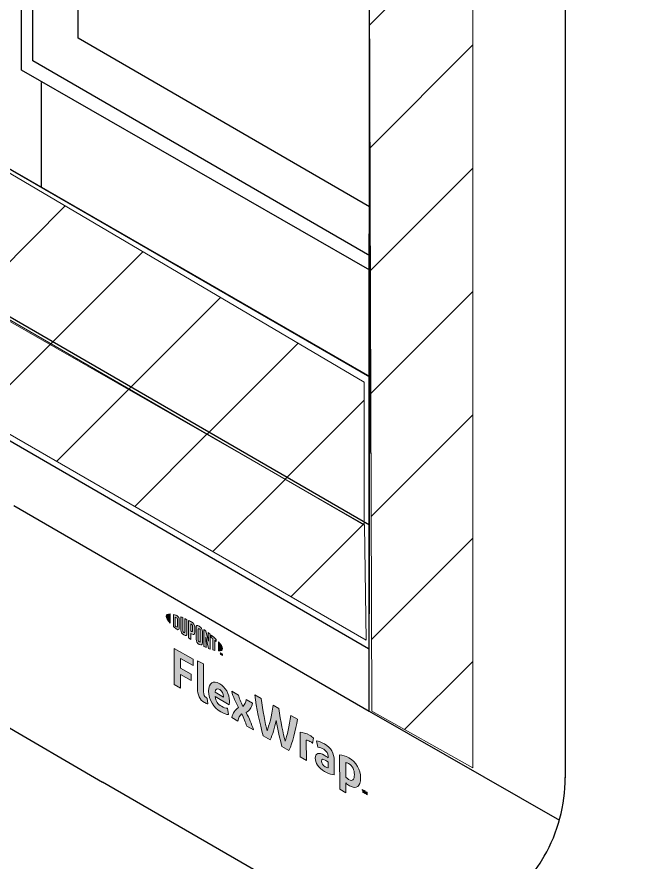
# Model space of a CAD drawing. Extents: x -1328 to 5679, y -4611 to 1603.
# Drawn here: x 3964.6 to 4035.2, y -2695.4 to -2598.4 of the extents above; entities that cross this region are included whole.
import ezdxf

# ---------------------------------------------------------------- set-up
doc = ezdxf.new("R2010")
doc.units = 0
doc.header["$MEASUREMENT"] = 0
for name, color, linetype, lineweight in [('G-ANNO-TTLB', 7, 'Continuous', 0), ('Layer 12', 7, 'Continuous', 0), ('TYVEK', 7, 'Continuous', 0)]:
    doc.layers.add(name, color=color, linetype=linetype, lineweight=lineweight)
pattern_1 = [(45, (0, 0), (-7.071067, 7.07107), [])]

# ---------------------------------------------------------------- blocks, each defined once
blk = doc.blocks.new('Block_175')
at = {"layer": 'TYVEK', "true_color": 0x003b71, "transparency": 33554687}
h = blk.add_hatch(color=156, dxfattribs=at)
h.dxf.hatch_style = 2
edge = h.paths.add_edge_path()
edge.add_spline(control_points=[(3982.625, -2674.984), (3982.625, -2674.984), (3982.615, -2670.843), (3982.615, -2670.843), (3982.615, -2670.843), (3984.8, -2672.098), (3984.8, -2672.098), (3984.8, -2672.098), (3984.802, -2672.819), (3984.802, -2672.819), (3984.802, -2672.819), (3983.35, -2671.986), (3983.35, -2671.986), (3983.35, -2671.986), (3983.353, -2673.11), (3983.353, -2673.11), (3983.353, -2673.11), (3984.574, -2673.811), (3984.574, -2673.811), (3984.574, -2673.811), (3984.575, -2674.532), (3984.575, -2674.532), (3984.575, -2674.532), (3983.354, -2673.831), (3983.354, -2673.831), (3983.354, -2673.831), (3983.358, -2675.405), (3983.358, -2675.405), (3983.358, -2675.405), (3982.625, -2674.984), (3982.625, -2674.984)], knot_values=[0, 0, 0, 0, 1, 1, 1, 2, 2, 2, 3, 3, 3, 4, 4, 4, 5, 5, 5, 6, 6, 6, 7, 7, 7, 8, 8, 8, 9, 9, 9, 10, 10, 10, 10], degree=3, periodic=0)
h = blk.add_hatch(color=156, dxfattribs=at)
h.dxf.hatch_style = 2
edge = h.paths.add_edge_path()
edge.add_spline(control_points=[(3985.998, -2675.827), (3985.998, -2676.147), (3986.071, -2676.36), (3986.276, -2676.477), (3986.327, -2676.507), (3986.378, -2676.53), (3986.425, -2676.545), (3986.425, -2676.545), (3986.477, -2677.219), (3986.477, -2677.219), (3986.38, -2677.187), (3986.221, -2677.119), (3986.118, -2677.06), (3985.528, -2676.722), (3985.291, -2676.143), (3985.29, -2675.433), (3985.29, -2675.433), (3985.282, -2672.274), (3985.282, -2672.274), (3985.282, -2672.274), (3985.99, -2672.633), (3985.99, -2672.633), (3985.99, -2672.633), (3985.998, -2675.827), (3985.998, -2675.827)], knot_values=[0, 0, 0, 0, 1, 1, 1, 2, 2, 2, 3, 3, 3, 4, 4, 4, 5, 5, 5, 6, 6, 6, 7, 7, 7, 8, 8, 8, 8], degree=3, periodic=0)
h = blk.add_hatch(color=156, dxfattribs=at)
h.dxf.hatch_style = 2
edge = h.paths.add_edge_path()
edge.add_spline(control_points=[(3987.309, -2675.877), (3987.309, -2675.877), (3988.284, -2676.437), (3988.284, -2676.437), (3988.284, -2676.437), (3988.284, -2676.366), (3988.284, -2676.366), (3988.283, -2676.035), (3988.128, -2675.704), (3987.846, -2675.542), (3987.549, -2675.371), (3987.354, -2675.502), (3987.309, -2675.877)], knot_values=[0, 0, 0, 0, 1, 1, 1, 2, 2, 2, 3, 3, 3, 4, 4, 4, 4], degree=3, periodic=0)
edge = h.paths.add_edge_path()
edge.add_spline(control_points=[(3988.868, -2678.438), (3988.642, -2678.427), (3988.309, -2678.318), (3987.97, -2678.124), (3987.144, -2677.649), (3986.579, -2676.722), (3986.576, -2675.74), (3986.574, -2674.8), (3987.091, -2674.458), (3987.845, -2674.891), (3988.517, -2675.277), (3988.959, -2676.08), (3988.961, -2676.873), (3988.962, -2677.051), (3988.952, -2677.198), (3988.942, -2677.311), (3988.942, -2677.311), (3987.321, -2676.38), (3987.321, -2676.38), (3987.389, -2676.892), (3987.63, -2677.243), (3988.041, -2677.479), (3988.292, -2677.623), (3988.533, -2677.696), (3988.753, -2677.716), (3988.753, -2677.716), (3988.868, -2678.438), (3988.868, -2678.438)], knot_values=[0, 0, 0, 0, 1, 1, 1, 2, 2, 2, 3, 3, 3, 4, 4, 4, 5, 5, 5, 6, 6, 6, 7, 7, 7, 8, 8, 8, 9, 9, 9, 9], degree=3, periodic=0)
h = blk.add_hatch(color=156, dxfattribs=at)
h.dxf.hatch_style = 2
edge = h.paths.add_edge_path()
edge.add_spline(control_points=[(3990.008, -2677.639), (3989.663, -2677.004), (3989.39, -2676.44), (3989.23, -2675.757), (3989.23, -2675.757), (3989.994, -2676.196), (3989.994, -2676.196), (3990.062, -2676.501), (3990.288, -2677.032), (3990.515, -2677.499), (3990.704, -2677.283), (3990.867, -2677.028), (3990.902, -2676.717), (3990.902, -2676.717), (3991.621, -2677.13), (3991.621, -2677.13), (3991.489, -2677.668), (3991.264, -2677.971), (3990.88, -2678.205), (3991.251, -2678.896), (3991.503, -2679.455), (3991.715, -2680.203), (3991.715, -2680.203), (3990.951, -2679.764), (3990.951, -2679.764), (3990.842, -2679.371), (3990.585, -2678.78), (3990.368, -2678.331), (3990.174, -2678.544), (3989.99, -2678.793), (3989.92, -2679.172), (3989.92, -2679.172), (3989.232, -2678.777), (3989.232, -2678.777), (3989.359, -2678.236), (3989.599, -2677.901), (3990.008, -2677.639)], knot_values=[0, 0, 0, 0, 1, 1, 1, 2, 2, 2, 3, 3, 3, 4, 4, 4, 5, 5, 5, 6, 6, 6, 7, 7, 7, 8, 8, 8, 9, 9, 9, 10, 10, 10, 11, 11, 11, 12, 12, 12, 12], degree=3, periodic=0)
h = blk.add_hatch(color=156, dxfattribs=at)
h.dxf.hatch_style = 2
edge = h.paths.add_edge_path()
edge.add_spline(control_points=[(3996.009, -2678.533), (3996.009, -2678.533), (3996.758, -2678.963), (3996.758, -2678.963), (3996.567, -2680.229), (3996.232, -2681.662), (3995.799, -2682.547), (3995.799, -2682.547), (3994.993, -2682.085), (3994.993, -2682.085), (3994.74, -2681.201), (3994.512, -2680.202), (3994.32, -2679.123), (3994.128, -2679.981), (3993.909, -2680.724), (3993.655, -2681.316), (3993.655, -2681.316), (3992.849, -2680.854), (3992.849, -2680.854), (3992.436, -2679.482), (3992.068, -2677.646), (3991.874, -2676.159), (3991.874, -2676.159), (3992.618, -2676.586), (3992.618, -2676.586), (3992.78, -2677.925), (3993.071, -2679.492), (3993.283, -2680.305), (3993.502, -2679.74), (3993.842, -2678.577), (3993.988, -2677.372), (3993.988, -2677.372), (3994.645, -2677.749), (3994.645, -2677.749), (3994.802, -2679.127), (3995.139, -2680.679), (3995.366, -2681.501), (3995.57, -2680.927), (3995.859, -2679.693), (3996.009, -2678.533)], knot_values=[0, 0, 0, 0, 1, 1, 1, 2, 2, 2, 3, 3, 3, 4, 4, 4, 5, 5, 5, 6, 6, 6, 7, 7, 7, 8, 8, 8, 9, 9, 9, 10, 10, 10, 11, 11, 11, 12, 12, 12, 13, 13, 13, 13], degree=3, periodic=0)
h = blk.add_hatch(color=156, dxfattribs=at)
h.dxf.hatch_style = 2
edge = h.paths.add_edge_path()
edge.add_spline(control_points=[(3998.151, -2680.808), (3998.336, -2680.914), (3998.51, -2681.038), (3998.613, -2681.126), (3998.613, -2681.126), (3998.512, -2681.736), (3998.512, -2681.736), (3998.425, -2681.65), (3998.317, -2681.577), (3998.209, -2681.515), (3998.02, -2681.406), (3997.891, -2681.374), (3997.784, -2681.371), (3997.784, -2681.371), (3997.789, -2683.69), (3997.789, -2683.69), (3997.789, -2683.69), (3997.081, -2683.283), (3997.081, -2683.283), (3997.081, -2683.283), (3997.075, -2680.45), (3997.075, -2680.45), (3997.351, -2680.449), (3997.782, -2680.596), (3998.151, -2680.808)], knot_values=[0, 0, 0, 0, 1, 1, 1, 2, 2, 2, 3, 3, 3, 4, 4, 4, 5, 5, 5, 6, 6, 6, 7, 7, 7, 8, 8, 8, 8], degree=3, periodic=0)
h = blk.add_hatch(color=156, dxfattribs=at)
h.dxf.hatch_style = 2
edge = h.paths.add_edge_path()
edge.add_spline(control_points=[(4000.307, -2684.538), (4000.307, -2684.538), (4000.305, -2683.906), (4000.305, -2683.906), (4000.187, -2683.808), (4000.064, -2683.72), (3999.941, -2683.649), (3999.705, -2683.514), (3999.521, -2683.514), (3999.521, -2683.792), (3999.522, -2684.041), (3999.676, -2684.259), (3999.948, -2684.415), (4000.102, -2684.504), (4000.23, -2684.542), (4000.307, -2684.538)], knot_values=[0, 0, 0, 0, 1, 1, 1, 2, 2, 2, 3, 3, 3, 4, 4, 4, 5, 5, 5, 5], degree=3, periodic=0)
edge = h.paths.add_edge_path()
edge.add_spline(control_points=[(3999.878, -2684.96), (3999.175, -2684.556), (3998.82, -2683.957), (3998.819, -2683.424), (3998.817, -2682.838), (3999.232, -2682.734), (3999.847, -2683.081), (3999.991, -2683.164), (4000.176, -2683.294), (4000.304, -2683.391), (4000.304, -2683.391), (4000.304, -2683.249), (4000.304, -2683.249), (4000.303, -2682.888), (4000.123, -2682.614), (3999.779, -2682.416), (3999.553, -2682.287), (3999.312, -2682.19), (3999.102, -2682.169), (3999.102, -2682.169), (3998.973, -2681.457), (3998.973, -2681.457), (3999.193, -2681.477), (3999.547, -2681.609), (3999.86, -2681.789), (4000.614, -2682.222), (4000.989, -2682.898), (4000.991, -2683.697), (4000.991, -2683.697), (4000.995, -2685.341), (4000.995, -2685.341), (4000.785, -2685.345), (4000.391, -2685.254), (3999.878, -2684.96)], knot_values=[0, 0, 0, 0, 1, 1, 1, 2, 2, 2, 3, 3, 3, 4, 4, 4, 5, 5, 5, 6, 6, 6, 7, 7, 7, 8, 8, 8, 9, 9, 9, 10, 10, 10, 11, 11, 11, 11], degree=3, periodic=0)
h = blk.add_hatch(color=156, dxfattribs=at)
h.dxf.hatch_style = 2
edge = h.paths.add_edge_path()
edge.add_spline(control_points=[(4002.641, -2685.873), (4003.093, -2686.132), (4003.302, -2685.933), (4003.301, -2685.324), (4003.299, -2684.792), (4003.104, -2684.325), (4002.637, -2684.057), (4002.508, -2683.983), (4002.416, -2683.96), (4002.309, -2683.945), (4002.309, -2683.945), (4002.313, -2685.601), (4002.313, -2685.601), (4002.41, -2685.705), (4002.492, -2685.787), (4002.641, -2685.873)], knot_values=[0, 0, 0, 0, 1, 1, 1, 2, 2, 2, 3, 3, 3, 4, 4, 4, 5, 5, 5, 5], degree=3, periodic=0)
edge = h.paths.add_edge_path()
edge.add_spline(control_points=[(4002.745, -2686.594), (4002.566, -2686.491), (4002.443, -2686.397), (4002.314, -2686.27), (4002.314, -2686.27), (4002.317, -2687.394), (4002.317, -2687.394), (4002.317, -2687.394), (4001.614, -2686.99), (4001.614, -2686.99), (4001.614, -2686.99), (4001.605, -2683.045), (4001.605, -2683.045), (4001.897, -2683.059), (4002.307, -2683.194), (4002.671, -2683.403), (4003.512, -2683.886), (4004.016, -2684.766), (4004.019, -2685.713), (4004.021, -2686.683), (4003.546, -2687.054), (4002.745, -2686.594)], knot_values=[0, 0, 0, 0, 1, 1, 1, 2, 2, 2, 3, 3, 3, 4, 4, 4, 5, 5, 5, 6, 6, 6, 7, 7, 7, 7], degree=3, periodic=0)
h = blk.add_hatch(color=156, dxfattribs=at)
h.dxf.hatch_style = 2
edge = h.paths.add_edge_path()
edge.add_spline(control_points=[(4004.527, -2687.199), (4004.553, -2687.287), (4004.578, -2687.353), (4004.609, -2687.424), (4004.639, -2687.388), (4004.66, -2687.348), (4004.686, -2687.29), (4004.686, -2687.29), (4004.76, -2687.333), (4004.76, -2687.333), (4004.76, -2687.333), (4004.76, -2687.639), (4004.76, -2687.639), (4004.76, -2687.639), (4004.696, -2687.602), (4004.696, -2687.602), (4004.696, -2687.602), (4004.696, -2687.461), (4004.696, -2687.461), (4004.696, -2687.461), (4004.699, -2687.415), (4004.699, -2687.415), (4004.678, -2687.449), (4004.654, -2687.483), (4004.632, -2687.509), (4004.632, -2687.509), (4004.583, -2687.481), (4004.583, -2687.481), (4004.561, -2687.429), (4004.536, -2687.365), (4004.514, -2687.306), (4004.514, -2687.306), (4004.518, -2687.359), (4004.518, -2687.359), (4004.518, -2687.359), (4004.518, -2687.5), (4004.518, -2687.5), (4004.518, -2687.5), (4004.454, -2687.463), (4004.454, -2687.463), (4004.454, -2687.463), (4004.453, -2687.157), (4004.453, -2687.157), (4004.453, -2687.157), (4004.527, -2687.199), (4004.527, -2687.199)], knot_values=[0, 0, 0, 0, 1, 1, 1, 2, 2, 2, 3, 3, 3, 4, 4, 4, 5, 5, 5, 6, 6, 6, 7, 7, 7, 8, 8, 8, 9, 9, 9, 10, 10, 10, 11, 11, 11, 12, 12, 12, 13, 13, 13, 14, 14, 14, 15, 15, 15, 15], degree=3, periodic=0)
edge = h.paths.add_edge_path()
edge.add_spline(control_points=[(4004.281, -2687.126), (4004.281, -2687.126), (4004.209, -2687.085), (4004.209, -2687.085), (4004.209, -2687.085), (4004.209, -2687.017), (4004.209, -2687.017), (4004.209, -2687.017), (4004.424, -2687.14), (4004.424, -2687.14), (4004.424, -2687.14), (4004.424, -2687.208), (4004.424, -2687.208), (4004.424, -2687.208), (4004.352, -2687.167), (4004.352, -2687.167), (4004.352, -2687.167), (4004.353, -2687.405), (4004.353, -2687.405), (4004.353, -2687.405), (4004.282, -2687.364), (4004.282, -2687.364), (4004.282, -2687.364), (4004.281, -2687.126), (4004.281, -2687.126)], knot_values=[0, 0, 0, 0, 1, 1, 1, 2, 2, 2, 3, 3, 3, 4, 4, 4, 5, 5, 5, 6, 6, 6, 7, 7, 7, 8, 8, 8, 8], degree=3, periodic=0)
at = {"layer": 'TYVEK'}
for points, knots in [([(3982.625, -2674.984), (3982.625, -2674.984), (3982.615, -2670.843), (3982.615, -2670.843), (3982.615, -2670.843), (3984.8, -2672.098), (3984.8, -2672.098), (3984.8, -2672.098), (3984.802, -2672.819), (3984.802, -2672.819), (3984.802, -2672.819), (3983.35, -2671.986), (3983.35, -2671.986), (3983.35, -2671.986), (3983.353, -2673.11), (3983.353, -2673.11), (3983.353, -2673.11), (3984.574, -2673.811), (3984.574, -2673.811), (3984.574, -2673.811), (3984.575, -2674.532), (3984.575, -2674.532), (3984.575, -2674.532), (3983.354, -2673.831), (3983.354, -2673.831), (3983.354, -2673.831), (3983.358, -2675.405), (3983.358, -2675.405), (3983.358, -2675.405), (3982.625, -2674.984), (3982.625, -2674.984)], [0, 0, 0, 0, 1, 1, 1, 2, 2, 2, 3, 3, 3, 4, 4, 4, 5, 5, 5, 6, 6, 6, 7, 7, 7, 8, 8, 8, 9, 9, 9, 10, 10, 10, 10]), ([(3985.998, -2675.827), (3985.998, -2676.147), (3986.071, -2676.36), (3986.276, -2676.477), (3986.327, -2676.507), (3986.378, -2676.53), (3986.425, -2676.545), (3986.425, -2676.545), (3986.477, -2677.219), (3986.477, -2677.219), (3986.38, -2677.187), (3986.221, -2677.119), (3986.118, -2677.06), (3985.528, -2676.722), (3985.291, -2676.143), (3985.29, -2675.433), (3985.29, -2675.433), (3985.282, -2672.274), (3985.282, -2672.274), (3985.282, -2672.274), (3985.99, -2672.633), (3985.99, -2672.633), (3985.99, -2672.633), (3985.998, -2675.827), (3985.998, -2675.827)], [0, 0, 0, 0, 1, 1, 1, 2, 2, 2, 3, 3, 3, 4, 4, 4, 5, 5, 5, 6, 6, 6, 7, 7, 7, 8, 8, 8, 8]), ([(3988.868, -2678.438), (3988.642, -2678.427), (3988.309, -2678.318), (3987.97, -2678.124), (3987.144, -2677.649), (3986.579, -2676.722), (3986.576, -2675.74), (3986.574, -2674.8), (3987.091, -2674.458), (3987.845, -2674.891), (3988.517, -2675.277), (3988.959, -2676.08), (3988.961, -2676.873), (3988.962, -2677.051), (3988.952, -2677.198), (3988.942, -2677.311), (3988.942, -2677.311), (3987.321, -2676.38), (3987.321, -2676.38), (3987.389, -2676.892), (3987.63, -2677.243), (3988.041, -2677.479), (3988.292, -2677.623), (3988.533, -2677.696), (3988.753, -2677.716), (3988.753, -2677.716), (3988.868, -2678.438), (3988.868, -2678.438)], [0, 0, 0, 0, 1, 1, 1, 2, 2, 2, 3, 3, 3, 4, 4, 4, 5, 5, 5, 6, 6, 6, 7, 7, 7, 8, 8, 8, 9, 9, 9, 9]), ([(3987.309, -2675.877), (3987.309, -2675.877), (3988.284, -2676.437), (3988.284, -2676.437), (3988.284, -2676.437), (3988.284, -2676.366), (3988.284, -2676.366), (3988.283, -2676.035), (3988.128, -2675.704), (3987.846, -2675.542), (3987.549, -2675.371), (3987.354, -2675.502), (3987.309, -2675.877)], [0, 0, 0, 0, 1, 1, 1, 2, 2, 2, 3, 3, 3, 4, 4, 4, 4]), ([(3990.008, -2677.639), (3989.663, -2677.004), (3989.39, -2676.44), (3989.23, -2675.757), (3989.23, -2675.757), (3989.994, -2676.196), (3989.994, -2676.196), (3990.062, -2676.501), (3990.288, -2677.032), (3990.515, -2677.499), (3990.704, -2677.283), (3990.867, -2677.028), (3990.902, -2676.717), (3990.902, -2676.717), (3991.621, -2677.13), (3991.621, -2677.13), (3991.489, -2677.668), (3991.264, -2677.971), (3990.88, -2678.205), (3991.251, -2678.896), (3991.503, -2679.455), (3991.715, -2680.203), (3991.715, -2680.203), (3990.951, -2679.764), (3990.951, -2679.764), (3990.842, -2679.371), (3990.585, -2678.78), (3990.368, -2678.331), (3990.174, -2678.544), (3989.99, -2678.793), (3989.92, -2679.172), (3989.92, -2679.172), (3989.232, -2678.777), (3989.232, -2678.777), (3989.359, -2678.236), (3989.599, -2677.901), (3990.008, -2677.639)], [0, 0, 0, 0, 1, 1, 1, 2, 2, 2, 3, 3, 3, 4, 4, 4, 5, 5, 5, 6, 6, 6, 7, 7, 7, 8, 8, 8, 9, 9, 9, 10, 10, 10, 11, 11, 11, 12, 12, 12, 12]), ([(3996.009, -2678.533), (3996.009, -2678.533), (3996.758, -2678.963), (3996.758, -2678.963), (3996.567, -2680.229), (3996.232, -2681.662), (3995.799, -2682.547), (3995.799, -2682.547), (3994.993, -2682.085), (3994.993, -2682.085), (3994.74, -2681.201), (3994.512, -2680.202), (3994.32, -2679.123), (3994.128, -2679.981), (3993.909, -2680.724), (3993.655, -2681.316), (3993.655, -2681.316), (3992.849, -2680.854), (3992.849, -2680.854), (3992.436, -2679.482), (3992.068, -2677.646), (3991.874, -2676.159), (3991.874, -2676.159), (3992.618, -2676.586), (3992.618, -2676.586), (3992.78, -2677.925), (3993.071, -2679.492), (3993.283, -2680.305), (3993.502, -2679.74), (3993.842, -2678.577), (3993.988, -2677.372), (3993.988, -2677.372), (3994.645, -2677.749), (3994.645, -2677.749), (3994.802, -2679.127), (3995.139, -2680.679), (3995.366, -2681.501), (3995.57, -2680.927), (3995.859, -2679.693), (3996.009, -2678.533)], [0, 0, 0, 0, 1, 1, 1, 2, 2, 2, 3, 3, 3, 4, 4, 4, 5, 5, 5, 6, 6, 6, 7, 7, 7, 8, 8, 8, 9, 9, 9, 10, 10, 10, 11, 11, 11, 12, 12, 12, 13, 13, 13, 13]), ([(3998.151, -2680.808), (3998.336, -2680.914), (3998.51, -2681.038), (3998.613, -2681.126), (3998.613, -2681.126), (3998.512, -2681.736), (3998.512, -2681.736), (3998.425, -2681.65), (3998.317, -2681.577), (3998.209, -2681.515), (3998.02, -2681.406), (3997.891, -2681.374), (3997.784, -2681.371), (3997.784, -2681.371), (3997.789, -2683.69), (3997.789, -2683.69), (3997.789, -2683.69), (3997.081, -2683.283), (3997.081, -2683.283), (3997.081, -2683.283), (3997.075, -2680.45), (3997.075, -2680.45), (3997.351, -2680.449), (3997.782, -2680.596), (3998.151, -2680.808)], [0, 0, 0, 0, 1, 1, 1, 2, 2, 2, 3, 3, 3, 4, 4, 4, 5, 5, 5, 6, 6, 6, 7, 7, 7, 8, 8, 8, 8]), ([(3999.878, -2684.96), (3999.175, -2684.556), (3998.82, -2683.957), (3998.819, -2683.424), (3998.817, -2682.838), (3999.232, -2682.734), (3999.847, -2683.081), (3999.991, -2683.164), (4000.176, -2683.294), (4000.304, -2683.391), (4000.304, -2683.391), (4000.304, -2683.249), (4000.304, -2683.249), (4000.303, -2682.888), (4000.123, -2682.614), (3999.779, -2682.416), (3999.553, -2682.287), (3999.312, -2682.19), (3999.102, -2682.169), (3999.102, -2682.169), (3998.973, -2681.457), (3998.973, -2681.457), (3999.193, -2681.477), (3999.547, -2681.609), (3999.86, -2681.789), (4000.614, -2682.222), (4000.989, -2682.898), (4000.991, -2683.697), (4000.991, -2683.697), (4000.995, -2685.341), (4000.995, -2685.341), (4000.785, -2685.345), (4000.391, -2685.254), (3999.878, -2684.96)], [0, 0, 0, 0, 1, 1, 1, 2, 2, 2, 3, 3, 3, 4, 4, 4, 5, 5, 5, 6, 6, 6, 7, 7, 7, 8, 8, 8, 9, 9, 9, 10, 10, 10, 11, 11, 11, 11]), ([(4002.745, -2686.594), (4002.566, -2686.491), (4002.443, -2686.397), (4002.314, -2686.27), (4002.314, -2686.27), (4002.317, -2687.394), (4002.317, -2687.394), (4002.317, -2687.394), (4001.614, -2686.99), (4001.614, -2686.99), (4001.614, -2686.99), (4001.605, -2683.045), (4001.605, -2683.045), (4001.897, -2683.059), (4002.307, -2683.194), (4002.671, -2683.403), (4003.512, -2683.886), (4004.016, -2684.766), (4004.019, -2685.713), (4004.021, -2686.683), (4003.546, -2687.054), (4002.745, -2686.594)], [0, 0, 0, 0, 1, 1, 1, 2, 2, 2, 3, 3, 3, 4, 4, 4, 5, 5, 5, 6, 6, 6, 7, 7, 7, 7]), ([(4000.307, -2684.538), (4000.307, -2684.538), (4000.305, -2683.906), (4000.305, -2683.906), (4000.187, -2683.808), (4000.064, -2683.72), (3999.941, -2683.649), (3999.705, -2683.514), (3999.521, -2683.514), (3999.521, -2683.792), (3999.522, -2684.041), (3999.676, -2684.259), (3999.948, -2684.415), (4000.102, -2684.504), (4000.23, -2684.542), (4000.307, -2684.538)], [0, 0, 0, 0, 1, 1, 1, 2, 2, 2, 3, 3, 3, 4, 4, 4, 5, 5, 5, 5]), ([(4002.641, -2685.873), (4003.093, -2686.132), (4003.302, -2685.933), (4003.301, -2685.324), (4003.299, -2684.792), (4003.104, -2684.325), (4002.637, -2684.057), (4002.508, -2683.983), (4002.416, -2683.96), (4002.309, -2683.945), (4002.309, -2683.945), (4002.313, -2685.601), (4002.313, -2685.601), (4002.41, -2685.705), (4002.492, -2685.787), (4002.641, -2685.873)], [0, 0, 0, 0, 1, 1, 1, 2, 2, 2, 3, 3, 3, 4, 4, 4, 5, 5, 5, 5]), ([(4004.281, -2687.126), (4004.281, -2687.126), (4004.209, -2687.085), (4004.209, -2687.085), (4004.209, -2687.085), (4004.209, -2687.017), (4004.209, -2687.017), (4004.209, -2687.017), (4004.424, -2687.14), (4004.424, -2687.14), (4004.424, -2687.14), (4004.424, -2687.208), (4004.424, -2687.208), (4004.424, -2687.208), (4004.352, -2687.167), (4004.352, -2687.167), (4004.352, -2687.167), (4004.353, -2687.405), (4004.353, -2687.405), (4004.353, -2687.405), (4004.282, -2687.364), (4004.282, -2687.364), (4004.282, -2687.364), (4004.281, -2687.126), (4004.281, -2687.126)], [0, 0, 0, 0, 1, 1, 1, 2, 2, 2, 3, 3, 3, 4, 4, 4, 5, 5, 5, 6, 6, 6, 7, 7, 7, 8, 8, 8, 8]), ([(4004.527, -2687.199), (4004.553, -2687.287), (4004.578, -2687.353), (4004.609, -2687.424), (4004.639, -2687.388), (4004.66, -2687.348), (4004.686, -2687.29), (4004.686, -2687.29), (4004.76, -2687.333), (4004.76, -2687.333), (4004.76, -2687.333), (4004.76, -2687.639), (4004.76, -2687.639), (4004.76, -2687.639), (4004.696, -2687.602), (4004.696, -2687.602), (4004.696, -2687.602), (4004.696, -2687.461), (4004.696, -2687.461), (4004.696, -2687.461), (4004.699, -2687.415), (4004.699, -2687.415), (4004.678, -2687.449), (4004.654, -2687.483), (4004.632, -2687.509), (4004.632, -2687.509), (4004.583, -2687.481), (4004.583, -2687.481), (4004.561, -2687.429), (4004.536, -2687.365), (4004.514, -2687.306), (4004.514, -2687.306), (4004.518, -2687.359), (4004.518, -2687.359), (4004.518, -2687.359), (4004.518, -2687.5), (4004.518, -2687.5), (4004.518, -2687.5), (4004.454, -2687.463), (4004.454, -2687.463), (4004.454, -2687.463), (4004.453, -2687.157), (4004.453, -2687.157), (4004.453, -2687.157), (4004.527, -2687.199), (4004.527, -2687.199)], [0, 0, 0, 0, 1, 1, 1, 2, 2, 2, 3, 3, 3, 4, 4, 4, 5, 5, 5, 6, 6, 6, 7, 7, 7, 8, 8, 8, 9, 9, 9, 10, 10, 10, 11, 11, 11, 12, 12, 12, 13, 13, 13, 14, 14, 14, 15, 15, 15, 15])]:
    blk.add_open_spline(points, degree=3, knots=knots, dxfattribs=at)
blk = doc.blocks.new('Block_176')
at = {"layer": 'TYVEK', "true_color": 0x003b71, "transparency": 33554687}
h = blk.add_hatch(color=156, dxfattribs=at)
h.dxf.hatch_style = 2
edge = h.paths.add_edge_path()
edge.add_spline(control_points=[(3981.712, -2667.164), (3981.713, -2667.355), (3981.873, -2667.625), (3982.153, -2667.939), (3982.153, -2667.939), (3982.151, -2666.899), (3982.151, -2666.899), (3981.872, -2666.891), (3981.712, -2666.976), (3981.712, -2667.164)], knot_values=[0, 0, 0, 0, 1, 1, 1, 2, 2, 2, 3, 3, 3, 3], degree=3, periodic=0)
h = blk.add_hatch(color=156, dxfattribs=at)
h.dxf.hatch_style = 2
edge = h.paths.add_edge_path()
edge.add_spline(control_points=[(3982.993, -2668.324), (3982.994, -2668.404), (3982.952, -2668.407), (3982.903, -2668.378), (3982.864, -2668.356), (3982.804, -2668.306), (3982.755, -2668.262), (3982.755, -2668.262), (3982.753, -2667.268), (3982.753, -2667.268), (3982.802, -2667.282), (3982.861, -2667.3), (3982.9, -2667.322), (3982.95, -2667.35), (3982.991, -2667.401), (3982.991, -2667.48), (3982.991, -2667.48), (3982.993, -2668.324), (3982.993, -2668.324)], knot_values=[0, 0, 0, 0, 1, 1, 1, 2, 2, 2, 3, 3, 3, 4, 4, 4, 5, 5, 5, 6, 6, 6, 6], degree=3, periodic=0)
edge = h.paths.add_edge_path()
edge.add_spline(control_points=[(3982.932, -2667.081), (3982.854, -2667.036), (3982.741, -2666.998), (3982.537, -2666.953), (3982.537, -2666.953), (3982.541, -2668.331), (3982.541, -2668.331), (3982.72, -2668.497), (3982.858, -2668.612), (3982.936, -2668.657), (3983.116, -2668.76), (3983.217, -2668.691), (3983.216, -2668.488), (3983.216, -2668.488), (3983.214, -2667.573), (3983.214, -2667.573), (3983.214, -2667.369), (3983.112, -2667.184), (3982.932, -2667.081)], knot_values=[0, 0, 0, 0, 1, 1, 1, 2, 2, 2, 3, 3, 3, 4, 4, 4, 5, 5, 5, 6, 6, 6, 6], degree=3, periodic=0)
h = blk.add_hatch(color=156, dxfattribs=at)
h.dxf.hatch_style = 2
edge = h.paths.add_edge_path()
edge.add_spline(control_points=[(3983.844, -2668.974), (3983.844, -2669.054), (3983.821, -2669.091), (3983.734, -2669.029), (3983.649, -2668.968), (3983.627, -2668.914), (3983.626, -2668.82), (3983.626, -2668.82), (3983.623, -2667.32), (3983.623, -2667.32), (3983.566, -2667.295), (3983.441, -2667.243), (3983.387, -2667.221), (3983.387, -2667.221), (3983.391, -2668.737), (3983.391, -2668.737), (3983.391, -2668.98), (3983.494, -2669.132), (3983.735, -2669.303), (3983.956, -2669.459), (3984.091, -2669.408), (3984.09, -2669.139), (3984.09, -2669.139), (3984.086, -2667.537), (3984.086, -2667.537), (3984.04, -2667.513), (3983.889, -2667.441), (3983.84, -2667.419), (3983.84, -2667.419), (3983.844, -2668.974), (3983.844, -2668.974)], knot_values=[0, 0, 0, 0, 1, 1, 1, 2, 2, 2, 3, 3, 3, 4, 4, 4, 5, 5, 5, 6, 6, 6, 7, 7, 7, 8, 8, 8, 9, 9, 9, 10, 10, 10, 10], degree=3, periodic=0)
h = blk.add_hatch(color=156, dxfattribs=at)
h.dxf.hatch_style = 2
edge = h.paths.add_edge_path()
edge.add_spline(control_points=[(3984.739, -2668.83), (3984.739, -2668.917), (3984.713, -2668.945), (3984.613, -2668.888), (3984.613, -2668.888), (3984.527, -2668.839), (3984.527, -2668.839), (3984.527, -2668.839), (3984.525, -2668.043), (3984.525, -2668.043), (3984.563, -2668.062), (3984.584, -2668.074), (3984.607, -2668.087), (3984.715, -2668.149), (3984.737, -2668.209), (3984.737, -2668.298), (3984.737, -2668.298), (3984.739, -2668.83), (3984.739, -2668.83)], knot_values=[0, 0, 0, 0, 1, 1, 1, 2, 2, 2, 3, 3, 3, 4, 4, 4, 5, 5, 5, 6, 6, 6, 6], degree=3, periodic=0)
edge = h.paths.add_edge_path()
edge.add_spline(control_points=[(3984.62, -2667.813), (3984.577, -2667.789), (3984.421, -2667.705), (3984.278, -2667.633), (3984.278, -2667.633), (3984.283, -2669.651), (3984.283, -2669.651), (3984.332, -2669.682), (3984.46, -2669.763), (3984.529, -2669.805), (3984.529, -2669.805), (3984.527, -2669.12), (3984.527, -2669.12), (3984.527, -2669.12), (3984.624, -2669.175), (3984.624, -2669.175), (3984.881, -2669.322), (3984.988, -2669.25), (3984.987, -2668.994), (3984.987, -2668.994), (3984.986, -2668.399), (3984.986, -2668.399), (3984.985, -2668.148), (3984.865, -2667.954), (3984.62, -2667.813)], knot_values=[0, 0, 0, 0, 1, 1, 1, 2, 2, 2, 3, 3, 3, 4, 4, 4, 5, 5, 5, 6, 6, 6, 7, 7, 7, 8, 8, 8, 8], degree=3, periodic=0)
h = blk.add_hatch(color=156, dxfattribs=at)
h.dxf.hatch_style = 2
edge = h.paths.add_edge_path()
edge.add_spline(control_points=[(3985.619, -2670.039), (3985.619, -2670.119), (3985.596, -2670.147), (3985.509, -2670.1), (3985.419, -2670.051), (3985.395, -2669.993), (3985.395, -2669.91), (3985.395, -2669.91), (3985.392, -2668.652), (3985.392, -2668.652), (3985.392, -2668.569), (3985.416, -2668.538), (3985.505, -2668.592), (3985.593, -2668.645), (3985.616, -2668.701), (3985.616, -2668.781), (3985.616, -2668.781), (3985.619, -2670.039), (3985.619, -2670.039)], knot_values=[0, 0, 0, 0, 1, 1, 1, 2, 2, 2, 3, 3, 3, 4, 4, 4, 5, 5, 5, 6, 6, 6, 6], degree=3, periodic=0)
edge = h.paths.add_edge_path()
edge.add_spline(control_points=[(3985.505, -2668.31), (3985.277, -2668.166), (3985.141, -2668.205), (3985.142, -2668.47), (3985.142, -2668.47), (3985.145, -2669.791), (3985.145, -2669.791), (3985.146, -2670.071), (3985.269, -2670.257), (3985.51, -2670.383), (3985.745, -2670.507), (3985.868, -2670.474), (3985.867, -2670.176), (3985.867, -2670.176), (3985.864, -2668.915), (3985.864, -2668.915), (3985.864, -2668.631), (3985.752, -2668.466), (3985.505, -2668.31)], knot_values=[0, 0, 0, 0, 1, 1, 1, 2, 2, 2, 3, 3, 3, 4, 4, 4, 5, 5, 5, 6, 6, 6, 6], degree=3, periodic=0)
h = blk.add_hatch(color=156, dxfattribs=at)
h.dxf.hatch_style = 2
edge = h.paths.add_edge_path()
edge.add_spline(control_points=[(3986.549, -2670.032), (3986.549, -2670.032), (3986.273, -2668.849), (3986.273, -2668.849), (3986.199, -2668.795), (3986.109, -2668.732), (3986.04, -2668.685), (3986.04, -2668.685), (3986.045, -2670.622), (3986.045, -2670.622), (3986.094, -2670.645), (3986.217, -2670.7), (3986.281, -2670.727), (3986.281, -2670.727), (3986.259, -2669.574), (3986.259, -2669.574), (3986.259, -2669.574), (3986.55, -2670.837), (3986.55, -2670.837), (3986.612, -2670.861), (3986.701, -2670.894), (3986.76, -2670.915), (3986.76, -2670.915), (3986.756, -2669.213), (3986.756, -2669.213), (3986.695, -2669.164), (3986.583, -2669.078), (3986.529, -2669.038), (3986.529, -2669.038), (3986.549, -2670.032), (3986.549, -2670.032)], knot_values=[0, 0, 0, 0, 1, 1, 1, 2, 2, 2, 3, 3, 3, 4, 4, 4, 5, 5, 5, 6, 6, 6, 7, 7, 7, 8, 8, 8, 9, 9, 9, 10, 10, 10, 10], degree=3, periodic=0)
h = blk.add_hatch(color=156, dxfattribs=at)
h.dxf.hatch_style = 2
edge = h.paths.add_edge_path()
edge.add_spline(control_points=[(3986.879, -2669.581), (3986.939, -2669.628), (3986.999, -2669.677), (3987.058, -2669.725), (3987.058, -2669.725), (3987.061, -2671.013), (3987.061, -2671.013), (3987.115, -2671.029), (3987.215, -2671.057), (3987.281, -2671.072), (3987.281, -2671.072), (3987.278, -2669.912), (3987.278, -2669.912), (3987.342, -2669.968), (3987.403, -2670.022), (3987.458, -2670.072), (3987.458, -2670.072), (3987.457, -2669.823), (3987.457, -2669.823), (3987.283, -2669.654), (3987.096, -2669.489), (3986.878, -2669.312), (3986.878, -2669.312), (3986.879, -2669.581), (3986.879, -2669.581)], knot_values=[0, 0, 0, 0, 1, 1, 1, 2, 2, 2, 3, 3, 3, 4, 4, 4, 5, 5, 5, 6, 6, 6, 7, 7, 7, 8, 8, 8, 8], degree=3, periodic=0)
h = blk.add_hatch(color=156, dxfattribs=at)
h.dxf.hatch_style = 2
edge = h.paths.add_edge_path()
edge.add_spline(control_points=[(3988.163, -2670.868), (3988.164, -2671.059), (3988.004, -2671.145), (3987.724, -2671.137), (3987.724, -2671.137), (3987.722, -2670.097), (3987.722, -2670.097), (3988.002, -2670.41), (3988.163, -2670.679), (3988.163, -2670.868)], knot_values=[0, 0, 0, 0, 1, 1, 1, 2, 2, 2, 3, 3, 3, 3], degree=3, periodic=0)
h = blk.add_hatch(color=156, dxfattribs=at)
h.dxf.hatch_style = 2
edge = h.paths.add_edge_path()
edge.add_spline(control_points=[(3988.034, -2671.419), (3988.034, -2671.419), (3988.061, -2671.434), (3988.061, -2671.434), (3988.061, -2671.434), (3988.1, -2671.528), (3988.1, -2671.528), (3988.1, -2671.528), (3988.139, -2671.479), (3988.139, -2671.479), (3988.139, -2671.479), (3988.165, -2671.494), (3988.165, -2671.494), (3988.165, -2671.494), (3988.165, -2671.644), (3988.165, -2671.644), (3988.165, -2671.644), (3988.141, -2671.63), (3988.141, -2671.63), (3988.141, -2671.63), (3988.141, -2671.523), (3988.141, -2671.523), (3988.141, -2671.523), (3988.101, -2671.572), (3988.101, -2671.572), (3988.101, -2671.572), (3988.098, -2671.57), (3988.098, -2671.57), (3988.098, -2671.57), (3988.058, -2671.476), (3988.058, -2671.476), (3988.058, -2671.476), (3988.058, -2671.582), (3988.058, -2671.582), (3988.058, -2671.582), (3988.034, -2671.569), (3988.034, -2671.569), (3988.034, -2671.569), (3988.034, -2671.419), (3988.034, -2671.419)], knot_values=[0, 0, 0, 0, 1, 1, 1, 2, 2, 2, 3, 3, 3, 4, 4, 4, 5, 5, 5, 6, 6, 6, 7, 7, 7, 8, 8, 8, 9, 9, 9, 10, 10, 10, 11, 11, 11, 12, 12, 12, 13, 13, 13, 13], degree=3, periodic=0)
edge = h.paths.add_edge_path()
edge.add_spline(control_points=[(3987.941, -2671.392), (3987.941, -2671.392), (3987.901, -2671.369), (3987.901, -2671.369), (3987.901, -2671.369), (3987.901, -2671.343), (3987.901, -2671.343), (3987.901, -2671.343), (3988.006, -2671.403), (3988.006, -2671.403), (3988.006, -2671.403), (3988.006, -2671.429), (3988.006, -2671.429), (3988.006, -2671.429), (3987.966, -2671.406), (3987.966, -2671.406), (3987.966, -2671.406), (3987.966, -2671.53), (3987.966, -2671.53), (3987.966, -2671.53), (3987.941, -2671.515), (3987.941, -2671.515), (3987.941, -2671.515), (3987.941, -2671.392), (3987.941, -2671.392)], knot_values=[0, 0, 0, 0, 1, 1, 1, 2, 2, 2, 3, 3, 3, 4, 4, 4, 5, 5, 5, 6, 6, 6, 7, 7, 7, 8, 8, 8, 8], degree=3, periodic=0)
at = {"layer": 'TYVEK'}
for points, knots in [([(3981.712, -2667.164), (3981.713, -2667.355), (3981.873, -2667.625), (3982.153, -2667.939), (3982.153, -2667.939), (3982.151, -2666.899), (3982.151, -2666.899), (3981.872, -2666.891), (3981.712, -2666.976), (3981.712, -2667.164)], [0, 0, 0, 0, 1, 1, 1, 2, 2, 2, 3, 3, 3, 3]), ([(3982.932, -2667.081), (3982.854, -2667.036), (3982.741, -2666.998), (3982.537, -2666.953), (3982.537, -2666.953), (3982.541, -2668.331), (3982.541, -2668.331), (3982.72, -2668.497), (3982.858, -2668.612), (3982.936, -2668.657), (3983.116, -2668.76), (3983.217, -2668.691), (3983.216, -2668.488), (3983.216, -2668.488), (3983.214, -2667.573), (3983.214, -2667.573), (3983.214, -2667.369), (3983.112, -2667.184), (3982.932, -2667.081)], [0, 0, 0, 0, 1, 1, 1, 2, 2, 2, 3, 3, 3, 4, 4, 4, 5, 5, 5, 6, 6, 6, 6]), ([(3982.993, -2668.324), (3982.994, -2668.404), (3982.952, -2668.407), (3982.903, -2668.378), (3982.864, -2668.356), (3982.804, -2668.306), (3982.755, -2668.262), (3982.755, -2668.262), (3982.753, -2667.268), (3982.753, -2667.268), (3982.802, -2667.282), (3982.861, -2667.3), (3982.9, -2667.322), (3982.95, -2667.35), (3982.991, -2667.401), (3982.991, -2667.48), (3982.991, -2667.48), (3982.993, -2668.324), (3982.993, -2668.324)], [0, 0, 0, 0, 1, 1, 1, 2, 2, 2, 3, 3, 3, 4, 4, 4, 5, 5, 5, 6, 6, 6, 6]), ([(3983.844, -2668.974), (3983.844, -2669.054), (3983.821, -2669.091), (3983.734, -2669.029), (3983.649, -2668.968), (3983.627, -2668.914), (3983.626, -2668.82), (3983.626, -2668.82), (3983.623, -2667.32), (3983.623, -2667.32), (3983.566, -2667.295), (3983.441, -2667.243), (3983.387, -2667.221), (3983.387, -2667.221), (3983.391, -2668.737), (3983.391, -2668.737), (3983.391, -2668.98), (3983.494, -2669.132), (3983.735, -2669.303), (3983.956, -2669.459), (3984.091, -2669.408), (3984.09, -2669.139), (3984.09, -2669.139), (3984.086, -2667.537), (3984.086, -2667.537), (3984.04, -2667.513), (3983.889, -2667.441), (3983.84, -2667.419), (3983.84, -2667.419), (3983.844, -2668.974), (3983.844, -2668.974)], [0, 0, 0, 0, 1, 1, 1, 2, 2, 2, 3, 3, 3, 4, 4, 4, 5, 5, 5, 6, 6, 6, 7, 7, 7, 8, 8, 8, 9, 9, 9, 10, 10, 10, 10]), ([(3984.62, -2667.813), (3984.577, -2667.789), (3984.421, -2667.705), (3984.278, -2667.633), (3984.278, -2667.633), (3984.283, -2669.651), (3984.283, -2669.651), (3984.332, -2669.682), (3984.46, -2669.763), (3984.529, -2669.805), (3984.529, -2669.805), (3984.527, -2669.12), (3984.527, -2669.12), (3984.527, -2669.12), (3984.624, -2669.175), (3984.624, -2669.175), (3984.881, -2669.322), (3984.988, -2669.25), (3984.987, -2668.994), (3984.987, -2668.994), (3984.986, -2668.399), (3984.986, -2668.399), (3984.985, -2668.148), (3984.865, -2667.954), (3984.62, -2667.813)], [0, 0, 0, 0, 1, 1, 1, 2, 2, 2, 3, 3, 3, 4, 4, 4, 5, 5, 5, 6, 6, 6, 7, 7, 7, 8, 8, 8, 8]), ([(3984.739, -2668.83), (3984.739, -2668.917), (3984.713, -2668.945), (3984.613, -2668.888), (3984.613, -2668.888), (3984.527, -2668.839), (3984.527, -2668.839), (3984.527, -2668.839), (3984.525, -2668.043), (3984.525, -2668.043), (3984.563, -2668.062), (3984.584, -2668.074), (3984.607, -2668.087), (3984.715, -2668.149), (3984.737, -2668.209), (3984.737, -2668.298), (3984.737, -2668.298), (3984.739, -2668.83), (3984.739, -2668.83)], [0, 0, 0, 0, 1, 1, 1, 2, 2, 2, 3, 3, 3, 4, 4, 4, 5, 5, 5, 6, 6, 6, 6]), ([(3985.505, -2668.31), (3985.277, -2668.166), (3985.141, -2668.205), (3985.142, -2668.47), (3985.142, -2668.47), (3985.145, -2669.791), (3985.145, -2669.791), (3985.146, -2670.071), (3985.269, -2670.257), (3985.51, -2670.383), (3985.745, -2670.507), (3985.868, -2670.474), (3985.867, -2670.176), (3985.867, -2670.176), (3985.864, -2668.915), (3985.864, -2668.915), (3985.864, -2668.631), (3985.752, -2668.466), (3985.505, -2668.31)], [0, 0, 0, 0, 1, 1, 1, 2, 2, 2, 3, 3, 3, 4, 4, 4, 5, 5, 5, 6, 6, 6, 6]), ([(3985.619, -2670.039), (3985.619, -2670.119), (3985.596, -2670.147), (3985.509, -2670.1), (3985.419, -2670.051), (3985.395, -2669.993), (3985.395, -2669.91), (3985.395, -2669.91), (3985.392, -2668.652), (3985.392, -2668.652), (3985.392, -2668.569), (3985.416, -2668.538), (3985.505, -2668.592), (3985.593, -2668.645), (3985.616, -2668.701), (3985.616, -2668.781), (3985.616, -2668.781), (3985.619, -2670.039), (3985.619, -2670.039)], [0, 0, 0, 0, 1, 1, 1, 2, 2, 2, 3, 3, 3, 4, 4, 4, 5, 5, 5, 6, 6, 6, 6]), ([(3986.549, -2670.032), (3986.549, -2670.032), (3986.273, -2668.849), (3986.273, -2668.849), (3986.199, -2668.795), (3986.109, -2668.732), (3986.04, -2668.685), (3986.04, -2668.685), (3986.045, -2670.622), (3986.045, -2670.622), (3986.094, -2670.645), (3986.217, -2670.7), (3986.281, -2670.727), (3986.281, -2670.727), (3986.259, -2669.574), (3986.259, -2669.574), (3986.259, -2669.574), (3986.55, -2670.837), (3986.55, -2670.837), (3986.612, -2670.861), (3986.701, -2670.894), (3986.76, -2670.915), (3986.76, -2670.915), (3986.756, -2669.213), (3986.756, -2669.213), (3986.695, -2669.164), (3986.583, -2669.078), (3986.529, -2669.038), (3986.529, -2669.038), (3986.549, -2670.032), (3986.549, -2670.032)], [0, 0, 0, 0, 1, 1, 1, 2, 2, 2, 3, 3, 3, 4, 4, 4, 5, 5, 5, 6, 6, 6, 7, 7, 7, 8, 8, 8, 9, 9, 9, 10, 10, 10, 10]), ([(3986.879, -2669.581), (3986.939, -2669.628), (3986.999, -2669.677), (3987.058, -2669.725), (3987.058, -2669.725), (3987.061, -2671.013), (3987.061, -2671.013), (3987.115, -2671.029), (3987.215, -2671.057), (3987.281, -2671.072), (3987.281, -2671.072), (3987.278, -2669.912), (3987.278, -2669.912), (3987.342, -2669.968), (3987.403, -2670.022), (3987.458, -2670.072), (3987.458, -2670.072), (3987.457, -2669.823), (3987.457, -2669.823), (3987.283, -2669.654), (3987.096, -2669.489), (3986.878, -2669.312), (3986.878, -2669.312), (3986.879, -2669.581), (3986.879, -2669.581)], [0, 0, 0, 0, 1, 1, 1, 2, 2, 2, 3, 3, 3, 4, 4, 4, 5, 5, 5, 6, 6, 6, 7, 7, 7, 8, 8, 8, 8]), ([(3988.163, -2670.868), (3988.164, -2671.059), (3988.004, -2671.145), (3987.724, -2671.137), (3987.724, -2671.137), (3987.722, -2670.097), (3987.722, -2670.097), (3988.002, -2670.41), (3988.163, -2670.679), (3988.163, -2670.868)], [0, 0, 0, 0, 1, 1, 1, 2, 2, 2, 3, 3, 3, 3]), ([(3987.941, -2671.392), (3987.941, -2671.392), (3987.901, -2671.369), (3987.901, -2671.369), (3987.901, -2671.369), (3987.901, -2671.343), (3987.901, -2671.343), (3987.901, -2671.343), (3988.006, -2671.403), (3988.006, -2671.403), (3988.006, -2671.403), (3988.006, -2671.429), (3988.006, -2671.429), (3988.006, -2671.429), (3987.966, -2671.406), (3987.966, -2671.406), (3987.966, -2671.406), (3987.966, -2671.53), (3987.966, -2671.53), (3987.966, -2671.53), (3987.941, -2671.515), (3987.941, -2671.515), (3987.941, -2671.515), (3987.941, -2671.392), (3987.941, -2671.392)], [0, 0, 0, 0, 1, 1, 1, 2, 2, 2, 3, 3, 3, 4, 4, 4, 5, 5, 5, 6, 6, 6, 7, 7, 7, 8, 8, 8, 8]), ([(3988.034, -2671.419), (3988.034, -2671.419), (3988.061, -2671.434), (3988.061, -2671.434), (3988.061, -2671.434), (3988.1, -2671.528), (3988.1, -2671.528), (3988.1, -2671.528), (3988.139, -2671.479), (3988.139, -2671.479), (3988.139, -2671.479), (3988.165, -2671.494), (3988.165, -2671.494), (3988.165, -2671.494), (3988.165, -2671.644), (3988.165, -2671.644), (3988.165, -2671.644), (3988.141, -2671.63), (3988.141, -2671.63), (3988.141, -2671.63), (3988.141, -2671.523), (3988.141, -2671.523), (3988.141, -2671.523), (3988.101, -2671.572), (3988.101, -2671.572), (3988.101, -2671.572), (3988.098, -2671.57), (3988.098, -2671.57), (3988.098, -2671.57), (3988.058, -2671.476), (3988.058, -2671.476), (3988.058, -2671.476), (3988.058, -2671.582), (3988.058, -2671.582), (3988.058, -2671.582), (3988.034, -2671.569), (3988.034, -2671.569), (3988.034, -2671.569), (3988.034, -2671.419), (3988.034, -2671.419)], [0, 0, 0, 0, 1, 1, 1, 2, 2, 2, 3, 3, 3, 4, 4, 4, 5, 5, 5, 6, 6, 6, 7, 7, 7, 8, 8, 8, 9, 9, 9, 10, 10, 10, 11, 11, 11, 12, 12, 12, 13, 13, 13, 13])]:
    blk.add_open_spline(points, degree=3, knots=knots, dxfattribs=at)
blk = doc.blocks.new('Block_174')
at = {"layer": 'TYVEK'}
for name in ['Block_176', 'Block_175']:
    blk.add_blockref(name, (0, 0), dxfattribs=at)

msp = doc.modelspace()

# ---------------------------------------------------------------- hatches: boundary and pattern name
at = {"layer": 'G-ANNO-TTLB', "true_color": 0xff00ff, "transparency": 33554687}
h = msp.add_hatch(color=6, dxfattribs=at)
edge = h.paths.add_edge_path()
edge.add_spline(control_points=[(5053.441, -3461.409), (5053.441, -3461.409), (2123.923, -3461.409), (2123.923, -3461.409), (2123.923, -3461.409), (2123.923, -1004.409), (2123.923, -1004.409), (2123.923, -1004.409), (5053.441, -1004.409), (5053.441, -1004.409), (5053.441, -1004.409), (5053.441, -3461.409), (5053.441, -3461.409)], knot_values=[0, 0, 0, 0, 1, 1, 1, 2, 2, 2, 3, 3, 3, 4, 4, 4, 4], degree=3, periodic=0)
edge = h.paths.add_edge_path()
edge.add_spline(control_points=[(2132.923, -1013.409), (2132.923, -1013.409), (2132.923, -3452.409), (2132.923, -3452.409), (2132.923, -3452.409), (5044.441, -3452.409), (5044.441, -3452.409), (5044.441, -3452.409), (5044.441, -1013.409), (5044.441, -1013.409), (5044.441, -1013.409), (2132.923, -1013.409), (2132.923, -1013.409)], knot_values=[0, 0, 0, 0, 1, 1, 1, 2, 2, 2, 3, 3, 3, 4, 4, 4, 4], degree=3, periodic=0)
edge.add_line((2132.923, -1013.409), (2132.923, -1013.409))
at = {"layer": 'Layer 12', "true_color": 0x000000, "transparency": 33554687}
h = msp.add_hatch(dxfattribs=at)
h.set_pattern_fill('_U', color=18, scale=10, angle=44.99999, style=2, pattern_type=0)
h.set_pattern_definition(pattern_1)
h.paths.add_polyline_path([(4005.316, -2678.06), (4016.9, -2684.539), (4016.9, -2530.761), (4004.807, -2523.746)])
h = msp.add_hatch(dxfattribs=at)
h.set_pattern_fill('_U', color=18, scale=10, angle=44.99999, style=2, pattern_type=0)
h.set_pattern_definition(pattern_1)
h.paths.add_polyline_path([(4004.433, -2656.636), (3940.722, -2620.167), (3955.735, -2611.618), (4004.433, -2640.304)])
h = msp.add_hatch(dxfattribs=at)
h.set_pattern_fill('_U', color=18, scale=10, angle=44.99999, style=2, pattern_type=0)
h.set_pattern_definition(pattern_1)
h.paths.add_polyline_path([(4004.454, -2656.718), (4004.67, -2669.891), (3928.803, -2626.13), (3940.245, -2619.604)])

# ---------------------------------------------------------------- linework, layer by layer
at = {"layer": 'G-ANNO-TTLB'}
for points in [[(5053.441, -3461.409), (5053.441, -3461.409), (2123.923, -3461.409), (2123.923, -3461.409), (2123.923, -3461.409), (2123.923, -1004.409), (2123.923, -1004.409), (2123.923, -1004.409), (5053.441, -1004.409), (5053.441, -1004.409), (5053.441, -1004.409), (5053.441, -3461.409), (5053.441, -3461.409)], [(2132.923, -1013.409), (2132.923, -1013.409), (2132.923, -3452.409), (2132.923, -3452.409), (2132.923, -3452.409), (5044.441, -3452.409), (5044.441, -3452.409), (5044.441, -3452.409), (5044.441, -1013.409), (5044.441, -1013.409), (5044.441, -1013.409), (2132.923, -1013.409), (2132.923, -1013.409)]]:
    msp.add_open_spline(points, degree=3, knots=[0, 0, 0, 0, 1, 1, 1, 2, 2, 2, 3, 3, 3, 4, 4, 4, 4], dxfattribs=at)
at = {"layer": 'Layer 12'}
for points in [[(4005.316, -2678.06), (4016.9, -2684.539), (4016.9, -2530.761), (4004.807, -2523.746)], [(4004.433, -2656.636), (3940.722, -2620.167), (3955.735, -2611.618), (4004.433, -2640.304)], [(4004.454, -2656.718), (4004.67, -2669.891), (3928.803, -2626.13), (3940.245, -2619.604)]]:
    msp.add_lwpolyline(points, close=True, dxfattribs=at)
at = {"layer": 'TYVEK', "color": 3, "lineweight": 25, "true_color": 0x00ff00}
for p, q in [((3965.095, -2604.543), (3965.095, -2483.671)), ((3966.389, -2603.457), (3966.389, -2484.429)), ((3971.597, -2600.851), (3971.597, -2487.481)), ((4005.031, -2620.192), (3971.597, -2600.851)), ((4005.064, -2625.83), (3966.389, -2603.457)), ((4005.064, -2627.458), (3965.095, -2604.543))]:
    msp.add_line(p, q, dxfattribs=at)
at = {"layer": 'TYVEK', "color": 18, "lineweight": 25, "true_color": 0x000000}
for p, q in [((4005.011, -2650.358), (4005.065, -2507.095)), ((4005.015, -2678.056), (4005.065, -2507.095)), ((3982.722, -2626.786), (4005.065, -2639.675))]:
    msp.add_line(p, q, dxfattribs=at)
at = {"layer": 'TYVEK', "color": 4, "lineweight": 25, "true_color": 0x00ffff}
for p, q in [((4005.015, -2678.056), (4005.065, -2507.095)), ((4027.504, -2536.946), (4027.504, -2685.687)), ((3967.393, -2617.942), (3967.393, -2605.95)), ((3955.885, -2611.303), (4005.077, -2639.682)), ((3964.878, -2616.492), (4005.064, -2639.675)), ((3941.043, -2619.647), (4005.039, -2656.668)), ((4005.064, -2623.833), (4005.064, -2639.895)), ((3928.255, -2626.485), (4004.925, -2670.839)), ((4005.011, -2676.103), (4005.065, -2639.389)), ((4027.504, -2652.238), (4027.504, -2685.667)), ((3964.23, -2654.463), (4005.015, -2678.056)), ((3939.979, -2666.226), (3974.418, -2686.17)), ((4005.015, -2678.056), (4026.826, -2690.561)), ((4000.487, -2701.25), (3974.418, -2686.17))]:
    msp.add_line(p, q, dxfattribs=at)
msp.add_open_spline([(4000.487, -2701.25), (4009.093, -2706.229), (4020.106, -2703.288), (4025.085, -2694.682), (4026.67, -2691.942), (4027.504, -2688.833), (4027.504, -2685.667)], degree=3, knots=[0, 0, 0, 0, 1, 1, 1, 2, 2, 2, 2], dxfattribs=at)

# ---------------------------------------------------------------- block references
at = {"layer": 'TYVEK'}
msp.add_blockref('Block_174', (0, 0), dxfattribs=at)

doc.saveas('drawing.dxf')
